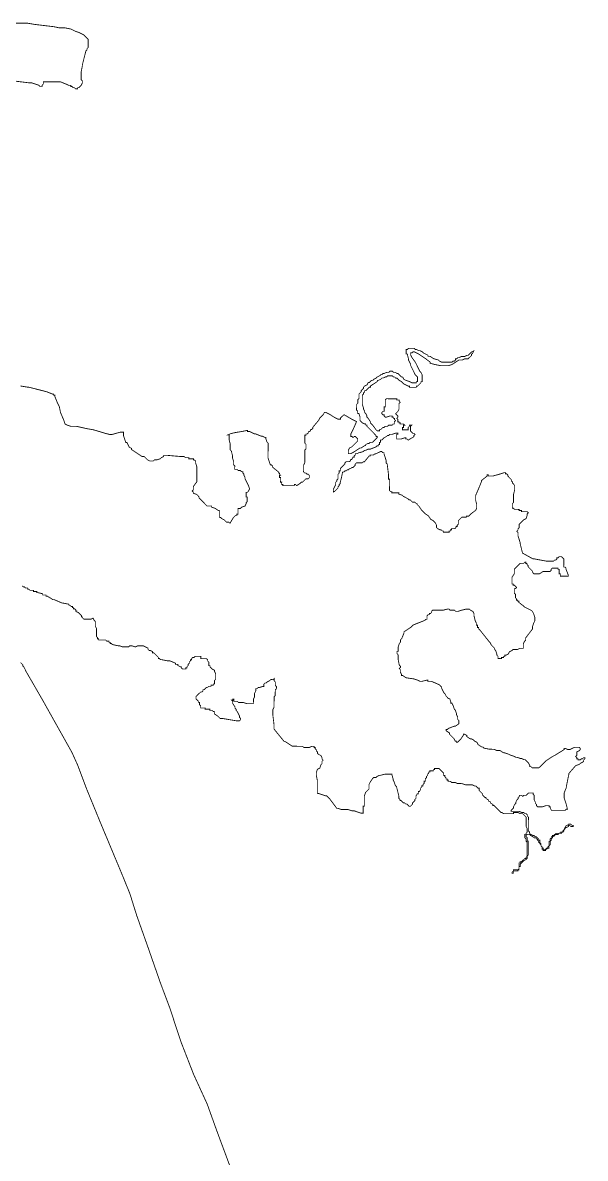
# Model space of a CAD drawing. Header units: metres. Extents: x 319816 to 366074, y 1739234 to 1838803.
# Drawn here: x 352943 to 354932, y 1751273 to 1755285 of the extents above; entities that cross this region are included whole.
import ezdxf

# ---------------------------------------------------------------- set-up
doc = ezdxf.new("R2010")
doc.units = ezdxf.units.M
doc.header["$MEASUREMENT"] = 0
doc.layers.add('HAZARDS LINE', color=1, linetype='Continuous')

msp = doc.modelspace()

# ---------------------------------------------------------------- linework, layer by layer
at = {"layer": 'HAZARDS LINE', "lineweight": 18, "const_width": 3}
for points in [[(352898.6, 1755081.1), (352967.5, 1755072.7), (352975.6, 1755072.7), (352999.9, 1755064.5), (353004, 1755060.4), (353012.1, 1755060.4), (353012.1, 1755064.4), (353016.2, 1755068.5), (353016.2, 1755076.6), (353077, 1755076.4), (353097.3, 1755068.2), (353105.4, 1755064.1), (353113.5, 1755064.1), (353113.5, 1755060), (353117.5, 1755060), (353121.6, 1755055.9), (353125.6, 1755055.9), (353129.7, 1755051.8), (353137.8, 1755051.8), (353137.8, 1755055.9), (353141.9, 1755055.8), (353145.9, 1755059.9), (353150, 1755063.9), (353154.1, 1755072), (353154.1, 1755080.1), (353150.1, 1755084.2), (353150.2, 1755112.6), (353154.3, 1755132.9), (353154.3, 1755136.9), (353162.5, 1755169.4), (353166.7, 1755185.6), (353170.7, 1755189.6), (353170.7, 1755193.7), (353174.8, 1755197.7), (353174.9, 1755226.1), (353158.7, 1755242.4), (353142.6, 1755250.6), (353130.4, 1755254.7), (353114.2, 1755262.8), (353093.9, 1755267), (353073.7, 1755267), (353053.4, 1755271.2), (352984.5, 1755279.5), (352960.1, 1755283.7), (352915.5, 1755283.8)], [(352940.9, 1753295.9), (352944.9, 1753291.8), (352949, 1753291.8), (352953, 1753287.8), (352961.1, 1753287.7), (352961.1, 1753283.7), (352965.2, 1753283.7), (352969.2, 1753279.6), (352981.4, 1753279.5), (352981.4, 1753275.5), (352993.5, 1753275.4), (352993.5, 1753271.4), (352997.6, 1753271.4), (353013.8, 1753267.3), (353013.8, 1753263.2), (353025.9, 1753263.2), (353025.9, 1753259.1), (353030, 1753259.1), (353050.2, 1753246.8), (353054.3, 1753246.8), (353082.6, 1753234.6), (353086.7, 1753234.5), (353106.9, 1753230.4), (353106.9, 1753226.4), (353111, 1753226.3), (353115, 1753222.3), (353119.1, 1753222.3), (353119.1, 1753218.2), (353123.1, 1753218.2), (353123.1, 1753214.1), (353127.2, 1753214.1), (353131.2, 1753210), (353131.2, 1753206), (353135.2, 1753206), (353135.2, 1753201.9), (353139.3, 1753201.9), (353143.3, 1753197.8), (353147.4, 1753193.8), (353151.4, 1753189.7), (353151.4, 1753185.6), (353155.5, 1753185.6), (353155.4, 1753181.6), (353159.5, 1753177.5), (353183.8, 1753177.4), (353191.9, 1753181.4), (353196, 1753173.3), (353200, 1753169.2), (353200, 1753153), (353204, 1753144.9), (353203.9, 1753116.5), (353207.9, 1753112.4), (353207.9, 1753108.3), (353212, 1753108.3), (353212, 1753104.3), (353236.3, 1753104.2), (353240.3, 1753100.1), (353248.4, 1753100.1), (353248.4, 1753096), (353252.5, 1753096), (353252.5, 1753092), (353256.5, 1753091.9), (353260.6, 1753087.9), (353280.8, 1753083.7), (353284.9, 1753083.7), (353297, 1753079.6), (353317.3, 1753079.6), (353321.4, 1753083.6), (353329.5, 1753083.6), (353341.7, 1753079.5), (353349.8, 1753083.5), (353370.1, 1753083.4), (353386.3, 1753075.3), (353386.2, 1753071.2), (353390.3, 1753067.1), (353394.3, 1753067.1), (353402.4, 1753063), (353402.4, 1753059), (353406.5, 1753059), (353410.5, 1753054.9), (353414.6, 1753050.8), (353418.6, 1753046.7), (353422.6, 1753042.7), (353422.6, 1753038.6), (353426.7, 1753038.6), (353430.7, 1753034.5), (353434.8, 1753034.5), (353455.1, 1753030.4), (353463.2, 1753030.4), (353483.4, 1753022.2), (353483.4, 1753018.1), (353491.5, 1753018.1), (353491.5, 1753014), (353499.6, 1753009.9), (353503.7, 1753009.9), (353503.6, 1753005.9), (353507.7, 1753001.8), (353519.9, 1753001.8), (353519.9, 1753005.8), (353523.9, 1753005.8), (353523.9, 1753009.9), (353528, 1753013.9), (353528, 1753018), (353532.1, 1753022), (353532.1, 1753026.1), (353536.2, 1753030.1), (353536.2, 1753034.2), (353540.2, 1753034.1), (353540.3, 1753038.2), (353544.3, 1753042.2), (353548.4, 1753042.2), (353552.5, 1753046.3), (353556.5, 1753046.3), (353560.6, 1753046.2), (353564.6, 1753046.2), (353568.7, 1753046.2), (353572.7, 1753046.2), (353572.7, 1753042.1), (353572.7, 1753038.1), (353576.8, 1753038.1), (353580.8, 1753038.1), (353588.9, 1753038), (353593, 1753038), (353597, 1753033.9), (353597, 1753029.9), (353601.1, 1753025.8), (353601, 1753021.8), (353601, 1753017.7), (353601, 1753013.6), (353605.1, 1753013.6), (353605.1, 1753009.6), (353609.1, 1753005.5), (353613.1, 1753001.4), (353621.2, 1752997.3), (353621.2, 1752993.3), (353625.3, 1752985.2), (353625.2, 1752981.1), (353625.2, 1752973), (353625.2, 1752968.9), (353625.2, 1752964.9), (353621.1, 1752960.8), (353621.1, 1752956.8), (353621.1, 1752952.7), (353621.1, 1752948.7), (353617, 1752948.7), (353617, 1752944.6), (353608.9, 1752944.6), (353608.9, 1752940.6), (353604.8, 1752940.6), (353600.8, 1752940.6), (353596.7, 1752936.6), (353592.6, 1752936.6), (353588.6, 1752932.5), (353584.5, 1752928.5), (353580.4, 1752928.5), (353580.4, 1752924.5), (353576.3, 1752920.4), (353572.3, 1752920.4), (353564.1, 1752912.4), (353560.1, 1752908.3), (353556, 1752904.3), (353556, 1752900.2), (353556, 1752896.2), (353560, 1752892.1), (353564.1, 1752888), (353564, 1752884), (353568.1, 1752883.9), (353568.1, 1752879.9), (353568.1, 1752875.8), (353572.1, 1752871.8), (353572.1, 1752867.7), (353572.1, 1752863.6), (353576.1, 1752863.6), (353580.2, 1752863.6), (353584.3, 1752863.6), (353588.3, 1752863.6), (353588.3, 1752859.5), (353592.4, 1752859.5), (353596.4, 1752859.5), (353600.5, 1752859.5), (353604.5, 1752859.5), (353604.5, 1752855.4), (353608.6, 1752855.4), (353612.6, 1752855.4), (353616.7, 1752851.3), (353620.7, 1752851.3), (353620.7, 1752847.2), (353620.7, 1752843.2), (353632.8, 1752835), (353636.9, 1752831), (353640.9, 1752826.9), (353649, 1752826.9), (353697.7, 1752818.6), (353701.7, 1752818.6), (353705.8, 1752818.5), (353709.8, 1752818.5), (353713.9, 1752822.6), (353713.9, 1752826.6), (353709.9, 1752830.7), (353709.9, 1752834.8), (353705.9, 1752842.9), (353701.8, 1752851), (353697.8, 1752855.1), (353697.8, 1752859.1), (353693.8, 1752863.2), (353693.8, 1752867.3), (353685.7, 1752879.5), (353685.7, 1752883.5), (353685.7, 1752887.6), (353681.7, 1752891.6), (353685.8, 1752891.6), (353685.8, 1752895.7), (353689.8, 1752895.7), (353689.8, 1752891.6), (353689.8, 1752887.6), (353693.9, 1752887.5), (353702, 1752887.5), (353706, 1752883.4), (353718.2, 1752883.4), (353722.2, 1752883.4), (353734.4, 1752879.3), (353738.4, 1752879.3), (353742.5, 1752879.3), (353746.6, 1752879.2), (353750.6, 1752879.2), (353754.7, 1752879.2), (353758.7, 1752879.2), (353758.7, 1752883.3), (353758.8, 1752887.3), (353758.8, 1752891.4), (353758.8, 1752895.4), (353762.9, 1752903.5), (353762.9, 1752907.6), (353762.9, 1752915.7), (353767, 1752923.8), (353767, 1752927.9), (353767, 1752931.9), (353771.1, 1752931.9), (353775.2, 1752935.9), (353779.2, 1752935.9), (353791.4, 1752939.9), (353795.4, 1752939.9), (353795.5, 1752944), (353795.5, 1752948), (353799.5, 1752952.1), (353803.6, 1752952.1), (353807.7, 1752956.1), (353815.8, 1752960.1), (353819.9, 1752964.2), (353823.9, 1752964.2), (353828, 1752964.1), (353832.1, 1752968.2), (353832, 1752964.1), (353832, 1752960.1), (353836.1, 1752956), (353836, 1752947.9), (353836, 1752943.8), (353840.1, 1752939.8), (353840.1, 1752935.7), (353840, 1752931.6), (353836, 1752927.6), (353836, 1752923.6), (353835.9, 1752915.4), (353835.9, 1752907.3), (353831.8, 1752903.3), (353831.8, 1752891.1), (353831.8, 1752887.1), (353831.7, 1752883), (353831.7, 1752874.9), (353831.7, 1752870.8), (353831.7, 1752866.8), (353827.6, 1752858.7), (353827.6, 1752854.6), (353827.5, 1752838.4), (353831.5, 1752805.9), (353831.4, 1752789.7), (353867.8, 1752744.9), (353871.8, 1752744.9), (353896.1, 1752728.6), (353900.2, 1752728.6), (353904.2, 1752728.6), (353912.3, 1752728.6), (353920.4, 1752728.5), (353928.5, 1752728.5), (353932.6, 1752728.5), (353936.6, 1752724.4), (353944.8, 1752724.4), (353948.8, 1752724.4), (353952.9, 1752724.3), (353956.9, 1752724.3), (353965, 1752728.4), (353969.1, 1752728.3), (353973.2, 1752728.3), (353973.1, 1752724.3), (353977.2, 1752724.3), (353977.2, 1752720.2), (353981.2, 1752716.1), (353981.2, 1752712.1), (353985.3, 1752708), (353985.2, 1752704), (353989.3, 1752699.9), (353997.4, 1752695.8), (354001.4, 1752687.7), (354001.4, 1752683.6), (354005.4, 1752679.5), (354001.4, 1752675.5), (354001.3, 1752667.4), (353997.3, 1752663.3), (353993.2, 1752651.2), (353985, 1752647.2), (353980.9, 1752635), (353980.9, 1752630.9), (353980.9, 1752626.9), (353984.9, 1752606.6), (353984.8, 1752566), (353984.7, 1752562), (353988.8, 1752561.9), (354013.1, 1752553.7), (354017.2, 1752553.7), (354029.3, 1752541.5), (354053.5, 1752509), (354057.6, 1752509), (354069.7, 1752504.9), (354090, 1752504.8), (354094, 1752504.8), (354106.2, 1752500.7), (354114.3, 1752500.6), (354126.5, 1752496.5), (354138.6, 1752492.4), (354146.7, 1752492.4), (354146.7, 1752496.5), (354146.8, 1752504.6), (354146.8, 1752516.8), (354150.9, 1752516.7), (354150.9, 1752533), (354151, 1752545.1), (354151, 1752553.3), (354155.1, 1752565.4), (354163.2, 1752573.5), (354167.3, 1752577.5), (354167.3, 1752581.6), (354167.4, 1752589.7), (354167.4, 1752593.8), (354171.5, 1752601.9), (354179.6, 1752614), (354183.7, 1752618), (354191.8, 1752618), (354195.9, 1752622.1), (354204, 1752626.1), (354208.1, 1752626.1), (354224.3, 1752630.1), (354228.3, 1752630.1), (354232.4, 1752630), (354236.5, 1752630), (354244.6, 1752630), (354248.6, 1752630), (354248.6, 1752625.9), (354252.6, 1752613.7), (354252.6, 1752609.7), (354256.6, 1752601.6), (354260.7, 1752589.4), (354264.7, 1752585.3), (354272.7, 1752552.8), (354272.7, 1752548.8), (354272.7, 1752544.7), (354276.7, 1752540.6), (354276.7, 1752536.6), (354280.7, 1752536.6), (354284.8, 1752532.5), (354288.8, 1752528.4), (354292.9, 1752528.4), (354296.9, 1752524.3), (354301, 1752524.3), (354305, 1752520.3), (354309.1, 1752516.2), (354313.1, 1752516.2), (354317.2, 1752520.2), (354321.3, 1752524.3), (354321.3, 1752528.3), (354329.4, 1752536.4), (354329.4, 1752540.4), (354333.5, 1752544.5), (354333.5, 1752552.6), (354337.6, 1752560.7), (354341.7, 1752560.7), (354341.7, 1752568.8), (354345.8, 1752568.8), (354349.8, 1752576.9), (354349.9, 1752580.9), (354353.9, 1752585), (354353.9, 1752589), (354358, 1752589), (354358, 1752593.1), (354362.1, 1752597.1), (354362.1, 1752601.2), (354362.1, 1752605.2), (354366.2, 1752605.2), (354366.2, 1752609.3), (354366.2, 1752613.3), (354370.3, 1752617.4), (354370.3, 1752621.4), (354374.4, 1752625.5), (354374.4, 1752629.5), (354378.4, 1752633.6), (354378.5, 1752637.6), (354382.5, 1752637.6), (354382.5, 1752641.7), (354386.6, 1752641.7), (354390.6, 1752641.6), (354394.7, 1752641.6), (354394.7, 1752645.7), (354398.8, 1752645.7), (354398.8, 1752649.7), (354402.8, 1752649.7), (354406.9, 1752649.7), (354410.9, 1752649.7), (354415, 1752649.7), (354419, 1752645.6), (354423.1, 1752641.5), (354427.1, 1752637.5), (354431.2, 1752633.4), (354431.2, 1752629.3), (354431.1, 1752625.3), (354435.2, 1752625.3), (354435.2, 1752621.2), (354439.2, 1752617.1), (354439.2, 1752613.1), (354443.3, 1752613.1), (354443.2, 1752609), (354447.3, 1752609), (354447.3, 1752604.9), (354451.3, 1752604.9), (354455.4, 1752604.9), (354459.4, 1752600.8), (354463.5, 1752600.8), (354467.6, 1752600.8), (354471.6, 1752600.8), (354479.7, 1752596.7), (354491.9, 1752596.7), (354495.9, 1752596.6), (354508.1, 1752592.5), (354512.1, 1752592.5), (354524.3, 1752592.5), (354528.4, 1752592.5), (354532.4, 1752592.5), (354540.5, 1752588.4), (354544.6, 1752588.4), (354548.6, 1752584.3), (354552.7, 1752580.2), (354556.7, 1752580.2), (354556.7, 1752576.1), (354556.7, 1752572.1), (354560.7, 1752568), (354564.8, 1752563.9), (354568.8, 1752559.9), (354568.8, 1752555.8), (354576.9, 1752547.7), (354580.9, 1752547.7), (354580.9, 1752543.6), (354589, 1752539.5), (354589, 1752535.5), (354597.1, 1752531.4), (354597.1, 1752527.3), (354605.2, 1752523.2), (354605.2, 1752519.2), (354609.2, 1752519.2), (354613.3, 1752515.1), (354617.3, 1752511), (354621.4, 1752507), (354625.4, 1752502.9), (354629.4, 1752498.8), (354633.5, 1752494.7), (354637.5, 1752494.7), (354641.6, 1752490.7), (354645.6, 1752490.6), (354653.7, 1752490.6), (354657.8, 1752490.6), (354674, 1752490.5), (354678.1, 1752490.5), (354678.1, 1752494.6), (354686.2, 1752494.5), (354694.3, 1752494.5), (354702.4, 1752490.4), (354710.5, 1752490.4), (354714.6, 1752486.3), (354718.6, 1752482.3), (354722.7, 1752478.2), (354722.6, 1752474.1), (354722.6, 1752470.1), (354722.6, 1752466), (354722.6, 1752457.9), (354722.5, 1752445.7), (354726.6, 1752437.6), (354726.5, 1752429.5), (354726.5, 1752425.4), (354722.5, 1752421.4), (354722.4, 1752417.3), (354718.4, 1752417.4), (354718.4, 1752413.3), (354718.4, 1752409.2), (354718.3, 1752405.2), (354722.4, 1752401.1), (354722.4, 1752393), (354726.4, 1752388.9), (354726.4, 1752380.8), (354726.3, 1752376.8), (354726.3, 1752368.6), (354726.3, 1752364.6), (354726.3, 1752360.5), (354726.3, 1752356.5), (354726.3, 1752352.4), (354726.2, 1752348.4), (354726.2, 1752340.2), (354722.1, 1752336.2), (354722.1, 1752332.1), (354718.1, 1752332.2), (354714, 1752328.1), (354709.9, 1752324.1), (354705.9, 1752320), (354701.8, 1752320.1), (354701.8, 1752316), (354697.7, 1752316), (354697.7, 1752312), (354697.7, 1752307.9), (354697.7, 1752303.8), (354697.7, 1752299.8), (354697.7, 1752295.7), (354693.6, 1752291.7), (354689.5, 1752291.7), (354685.5, 1752291.7), (354681.4, 1752291.7), (354677.4, 1752291.7), (354677.4, 1752287.7), (354673.3, 1752283.6), (354673.3, 1752279.6), (354677.3, 1752279.6), (354677.3, 1752283.6), (354677.4, 1752287.7), (354681.4, 1752287.7), (354685.5, 1752287.7), (354689.5, 1752287.6), (354693.6, 1752287.6), (354693.6, 1752291.7), (354697.7, 1752291.7), (354697.7, 1752295.7), (354697.7, 1752299.8), (354697.7, 1752303.8), (354701.8, 1752303.8), (354701.8, 1752307.9), (354701.8, 1752311.9), (354705.9, 1752316), (354709.9, 1752320), (354714, 1752324.1), (354722.1, 1752328.1), (354726.2, 1752332.1), (354726.2, 1752336.2), (354726.2, 1752340.2), (354730.3, 1752344.3), (354730.3, 1752348.3), (354730.3, 1752352.4), (354730.3, 1752356.5), (354730.3, 1752360.5), (354730.4, 1752364.6), (354730.4, 1752368.6), (354730.4, 1752372.7), (354730.4, 1752380.8), (354730.4, 1752388.9), (354730.5, 1752393), (354726.4, 1752393), (354726.4, 1752397), (354726.4, 1752401.1), (354726.5, 1752405.2), (354722.4, 1752409.2), (354722.4, 1752413.3), (354726.5, 1752417.3), (354730.5, 1752417.3), (354734.6, 1752417.3), (354738.6, 1752413.2), (354746.7, 1752409.1), (354750.8, 1752405.1), (354754.8, 1752405.1), (354758.9, 1752405), (354758.9, 1752401), (354762.9, 1752401), (354762.9, 1752396.9), (354767, 1752392.8), (354767, 1752388.8), (354771, 1752388.8), (354771, 1752384.7), (354775, 1752380.6), (354775, 1752376.6), (354779.1, 1752372.5), (354779, 1752368.5), (354779, 1752364.4), (354783.1, 1752364.4), (354783.1, 1752360.3), (354787.1, 1752360.3), (354791.2, 1752360.3), (354791.2, 1752364.4), (354795.3, 1752364.3), (354799.3, 1752368.4), (354803.4, 1752368.4), (354803.4, 1752372.4), (354803.4, 1752376.5), (354807.5, 1752380.5), (354807.5, 1752384.6), (354807.5, 1752388.6), (354807.5, 1752392.7), (354811.6, 1752396.7), (354811.6, 1752400.8), (354815.7, 1752404.8), (354815.7, 1752408.9), (354819.8, 1752408.9), (354823.8, 1752412.9), (354823.8, 1752417), (354827.9, 1752417), (354832, 1752416.9), (354836, 1752416.9), (354836, 1752421), (354840.1, 1752421), (354844.1, 1752421), (354848.2, 1752420.9), (354848.2, 1752425), (354852.3, 1752425), (354856.3, 1752429), (354856.3, 1752433.1), (354860.4, 1752437.1), (354860.4, 1752441.2), (354864.5, 1752441.2), (354872.6, 1752445.2), (354872.6, 1752449.3), (354876.7, 1752449.2), (354880.7, 1752445.2), (354884.8, 1752445.2), (354888.8, 1752445.1), (354888.9, 1752449.2), (354884.8, 1752449.2), (354880.8, 1752453.3), (354876.7, 1752453.3), (354872.6, 1752453.3), (354868.6, 1752449.3), (354864.5, 1752449.3), (354860.4, 1752441.2), (354856.3, 1752433.1), (354852.3, 1752429), (354852.3, 1752425), (354848.2, 1752425), (354844.1, 1752425), (354840.1, 1752421), (354836, 1752421), (354832, 1752421), (354827.9, 1752421), (354827.9, 1752417), (354823.8, 1752417), (354819.8, 1752412.9), (354815.7, 1752413), (354815.7, 1752408.9), (354811.6, 1752408.9), (354811.6, 1752404.9), (354807.6, 1752400.8), (354807.5, 1752396.8), (354807.5, 1752392.7), (354803.5, 1752392.7), (354803.5, 1752388.7), (354803.4, 1752384.6), (354803.4, 1752380.5), (354803.4, 1752376.5), (354799.3, 1752372.4), (354799.3, 1752368.4), (354795.3, 1752368.4), (354791.2, 1752364.4), (354787.1, 1752364.4), (354783.1, 1752364.4), (354783.1, 1752368.4), (354779, 1752368.5), (354779.1, 1752372.5), (354775, 1752376.6), (354775.1, 1752384.7), (354771, 1752388.8), (354771, 1752392.8), (354771, 1752396.9), (354767, 1752396.9), (354767, 1752401), (354763, 1752405), (354758.9, 1752409.1), (354754.9, 1752409.1), (354750.8, 1752413.2), (354746.8, 1752413.2), (354738.7, 1752417.3), (354734.6, 1752421.4), (354734.6, 1752425.4), (354730.6, 1752429.5), (354730.6, 1752437.6), (354730.6, 1752441.7), (354730.7, 1752445.7), (354730.7, 1752453.8), (354730.7, 1752461.9), (354730.7, 1752466), (354730.8, 1752474.1), (354730.8, 1752478.2), (354726.7, 1752482.2), (354726.7, 1752486.3), (354722.7, 1752490.4), (354718.6, 1752490.4), (354714.6, 1752494.4), (354710.5, 1752494.5), (354706.5, 1752494.5), (354698.4, 1752498.6), (354694.3, 1752498.6), (354690.3, 1752498.6), (354682.2, 1752498.6), (354678.1, 1752498.6), (354674.1, 1752498.6), (354670, 1752498.7), (354670, 1752502.7), (354678.2, 1752510.8), (354678.2, 1752514.9), (354682.3, 1752523), (354686.3, 1752527), (354686.3, 1752531.1), (354690.4, 1752539.2), (354694.5, 1752543.2), (354694.5, 1752547.3), (354698.6, 1752551.3), (354698.6, 1752555.4), (354702.6, 1752555.3), (354706.7, 1752555.3), (354710.7, 1752551.3), (354714.8, 1752555.3), (354718.9, 1752555.3), (354722.9, 1752555.3), (354727, 1752559.3), (354731.1, 1752563.4), (354735.1, 1752563.3), (354739.2, 1752563.3), (354743.2, 1752563.3), (354747.3, 1752563.3), (354747.3, 1752559.2), (354751.3, 1752555.2), (354751.3, 1752551.1), (354751.3, 1752547.1), (354751.3, 1752543), (354751.3, 1752538.9), (354755.3, 1752530.8), (354755.3, 1752526.8), (354759.3, 1752522.7), (354759.3, 1752518.6), (354763.3, 1752514.6), (354767.4, 1752514.5), (354771.5, 1752514.5), (354775.5, 1752514.5), (354779.6, 1752514.5), (354791.8, 1752518.5), (354795.8, 1752518.5), (354803.9, 1752518.5), (354803.9, 1752514.4), (354808, 1752514.4), (354807.9, 1752510.3), (354812, 1752502.2), (354816, 1752502.2), (354824.1, 1752502.2), (354832.3, 1752502.1), (354844.4, 1752502.1), (354856.6, 1752502.1), (354860.6, 1752502), (354864.7, 1752506.1), (354868.8, 1752506.1), (354864.8, 1752522.3), (354856.8, 1752546.7), (354856.8, 1752558.8), (354856.8, 1752562.9), (354865, 1752583.2), (354865, 1752587.2), (354873.3, 1752627.8), (354873.3, 1752631.8), (354897.7, 1752660.1), (354909.9, 1752664.1), (354914, 1752668.2), (354922.1, 1752672.2), (354926.2, 1752676.2), (354926.2, 1752680.3), (354930.3, 1752684.3), (354930.3, 1752688.4), (354926.2, 1752688.4), (354922.1, 1752684.4), (354918.1, 1752684.4), (354914, 1752680.3), (354910, 1752680.4), (354905.9, 1752680.4), (354905.9, 1752684.4), (354901.9, 1752684.4), (354901.9, 1752688.5), (354897.8, 1752692.6), (354901.9, 1752696.6), (354901.9, 1752700.7), (354901.9, 1752704.7), (354901.9, 1752708.8), (354910.1, 1752712.8), (354914.1, 1752716.9), (354914.2, 1752720.9), (354910.1, 1752725), (354898, 1752725), (354893.9, 1752725), (354877.6, 1752717), (354869.5, 1752717), (354861.4, 1752721.1), (354857.4, 1752721.1), (354857.4, 1752717.1), (354824.8, 1752696.9), (354816.7, 1752692.9), (354792.3, 1752676.7), (354772, 1752656.5), (354767.9, 1752652.5), (354763.8, 1752652.5), (354759.8, 1752652.5), (354747.6, 1752652.5), (354743.6, 1752652.6), (354739.5, 1752656.6), (354735.5, 1752656.6), (354735.5, 1752660.7), (354731.4, 1752668.8), (354727.4, 1752672.9), (354723.4, 1752677), (354719.3, 1752681), (354715.3, 1752681.1), (354707.2, 1752685.1), (354703.1, 1752685.2), (354691, 1752689.3), (354686.9, 1752689.3), (354678.8, 1752693.4), (354666.7, 1752697.5), (354658.6, 1752701.5), (354646.4, 1752705.6), (354642.3, 1752705.7), (354630.2, 1752713.8), (354618, 1752713.9), (354609.9, 1752717.9), (354601.8, 1752718), (354593.7, 1752718), (354573.4, 1752722.1), (354569.4, 1752726.2), (354565.4, 1752726.2), (354553.2, 1752734.4), (354549.2, 1752742.5), (354541.1, 1752746.6), (354537, 1752750.7), (354528.9, 1752754.7), (354524.9, 1752754.8), (354512.8, 1752762.9), (354512.8, 1752767), (354504.7, 1752771.1), (354500.6, 1752771.1), (354500.6, 1752767), (354492.4, 1752754.9), (354484.3, 1752746.8), (354480.2, 1752742.7), (354476.2, 1752742.8), (354476.2, 1752746.8), (354472.1, 1752746.8), (354468.1, 1752755), (354464.1, 1752759), (354460, 1752763.1), (354451.9, 1752771.2), (354452, 1752775.3), (354439.8, 1752783.5), (354439.8, 1752787.5), (354443.9, 1752787.5), (354448, 1752791.5), (354468.3, 1752799.6), (354472.3, 1752799.6), (354484.5, 1752807.6), (354484.5, 1752811.7), (354484.5, 1752815.8), (354484.6, 1752819.8), (354480.5, 1752823.9), (354480.5, 1752827.9), (354480.6, 1752832), (354476.5, 1752840.1), (354476.5, 1752844.2), (354472.5, 1752856.4), (354468.5, 1752860.4), (354464.5, 1752872.6), (354460.4, 1752880.8), (354456.4, 1752880.8), (354456.4, 1752884.8), (354452.4, 1752897), (354448.3, 1752897), (354444.3, 1752901.1), (354440.3, 1752905.2), (354436.2, 1752913.3), (354432.2, 1752917.4), (354428.2, 1752925.5), (354424.1, 1752933.6), (354424.1, 1752937.7), (354420.1, 1752941.7), (354416.1, 1752945.8), (354387.7, 1752958.1), (354383.7, 1752958.1), (354375.5, 1752958.1), (354375.6, 1752962.2), (354371.5, 1752962.2), (354355.3, 1752958.2), (354347.1, 1752958.2), (354339.1, 1752962.3), (354326.9, 1752966.4), (354298.5, 1752970.6), (354286.4, 1752978.7), (354282.3, 1752978.8), (354282.3, 1752982.8), (354278.3, 1752990.9), (354278.3, 1752999), (354274.3, 1753003.1), (354278.4, 1753007.2), (354278.4, 1753011.2), (354274.3, 1753015.3), (354270.4, 1753035.6), (354270.4, 1753043.7), (354270.4, 1753051.8), (354266.4, 1753055.9), (354266.4, 1753059.9), (354266.4, 1753064), (354270.5, 1753064), (354270.5, 1753068), (354270.5, 1753080.2), (354274.6, 1753092.4), (354278.7, 1753096.4), (354278.7, 1753100.5), (354278.7, 1753104.5), (354282.8, 1753108.6), (354291, 1753128.8), (354291, 1753132.9), (354315.4, 1753149), (354323.5, 1753157.1), (354364.1, 1753173.2), (354368.2, 1753177.2), (354372.3, 1753177.2), (354372.3, 1753181.3), (354372.3, 1753185.3), (354372.3, 1753189.4), (354376.4, 1753193.4), (354380.4, 1753193.4), (354380.5, 1753197.5), (354384.5, 1753197.5), (354388.6, 1753201.5), (354388.6, 1753205.6), (354392.7, 1753209.6), (354400.8, 1753209.6), (354404.8, 1753209.5), (354408.9, 1753209.5), (354412.9, 1753209.5), (354417, 1753209.5), (354421.1, 1753209.5), (354425.1, 1753209.5), (354429.2, 1753209.5), (354445.4, 1753213.5), (354449.5, 1753213.4), (354453.5, 1753209.4), (354469.7, 1753209.3), (354473.8, 1753205.2), (354481.9, 1753205.2), (354494.1, 1753209.2), (354510.3, 1753213.2), (354522.5, 1753213.2), (354526.5, 1753209.1), (354534.6, 1753205), (354538.6, 1753196.9), (354538.6, 1753188.8), (354542.6, 1753172.5), (354546.6, 1753164.4), (354546.6, 1753160.4), (354546.6, 1753156.3), (354550.7, 1753156.3), (354550.6, 1753152.2), (354550.6, 1753148.2), (354554.7, 1753148.2), (354554.7, 1753144.1), (354558.7, 1753140), (354591, 1753099.4), (354595.1, 1753095.3), (354599.1, 1753087.2), (354607.2, 1753079), (354611.2, 1753074.9), (354611.2, 1753070.9), (354615.2, 1753066.8), (354619.3, 1753054.6), (354619.2, 1753050.6), (354623.3, 1753046.5), (354623.3, 1753038.4), (354627.3, 1753038.4), (354631.4, 1753038.4), (354635.4, 1753038.3), (354635.4, 1753042.4), (354639.5, 1753042.4), (354643.5, 1753042.4), (354643.6, 1753046.4), (354647.6, 1753046.4), (354647.6, 1753050.5), (354651.7, 1753050.5), (354659.8, 1753054.5), (354663.9, 1753062.6), (354672, 1753066.6), (354676.1, 1753070.6), (354680.2, 1753070.6), (354684.2, 1753070.6), (354688.3, 1753070.6), (354692.3, 1753070.6), (354700.4, 1753074.6), (354704.5, 1753074.6), (354708.6, 1753074.6), (354712.6, 1753074.6), (354712.6, 1753078.6), (354712.6, 1753082.7), (354712.7, 1753086.7), (354712.7, 1753090.8), (354716.8, 1753098.9), (354720.8, 1753102.9), (354720.8, 1753107), (354720.9, 1753111.1), (354745.3, 1753143.4), (354745.3, 1753151.5), (354749.4, 1753163.7), (354753.5, 1753171.8), (354753.6, 1753184), (354749.6, 1753196.1), (354745.5, 1753204.3), (354741.5, 1753208.3), (354717.2, 1753220.6), (354713.2, 1753224.7), (354697, 1753236.9), (354697, 1753241), (354692.9, 1753241), (354692.9, 1753245), (354688.9, 1753245), (354688.9, 1753249.1), (354684.9, 1753253.2), (354684.9, 1753257.2), (354684.9, 1753261.3), (354684.9, 1753265.3), (354680.9, 1753269.4), (354680.9, 1753273.5), (354680.9, 1753277.5), (354680.9, 1753281.6), (354680.9, 1753285.6), (354685, 1753285.6), (354689, 1753289.7), (354685, 1753293.7), (354681, 1753297.8), (354676.9, 1753297.8), (354676.9, 1753301.9), (354672.9, 1753301.9), (354672.9, 1753306), (354672.9, 1753310), (354672.9, 1753314.1), (354672.9, 1753318.1), (354673, 1753326.2), (354681.1, 1753338.4), (354681.1, 1753342.4), (354681.1, 1753346.5), (354681.2, 1753354.6), (354701.5, 1753374.8), (354705.6, 1753374.8), (354709.6, 1753374.8), (354713.7, 1753374.8), (354717.8, 1753378.8), (354721.8, 1753378.8), (354721.8, 1753374.7), (354725.9, 1753374.7), (354725.8, 1753370.7), (354729.9, 1753366.6), (354729.9, 1753362.5), (354733.9, 1753358.5), (354738, 1753354.4), (354742, 1753350.3), (354746, 1753346.3), (354746, 1753342.2), (354750.1, 1753338.1), (354754.1, 1753338.1), (354758.2, 1753338.1), (354762.2, 1753338.1), (354766.3, 1753338.1), (354770.3, 1753338.1), (354782.5, 1753346.1), (354806.9, 1753346), (354810.9, 1753350.1), (354811, 1753354.1), (354815, 1753358.2), (354819.1, 1753358.2), (354823.1, 1753358.2), (354827.2, 1753358.1), (354831.3, 1753358.1), (354835.3, 1753358.1), (354835.3, 1753354.1), (354839.4, 1753354), (354839.3, 1753350), (354839.3, 1753345.9), (354839.3, 1753341.9), (354839.3, 1753337.8), (354843.4, 1753337.8), (354843.3, 1753333.7), (354843.3, 1753329.7), (354847.4, 1753329.7), (354851.4, 1753329.7), (354855.5, 1753329.6), (354859.6, 1753329.6), (354863.6, 1753329.6), (354867.7, 1753329.6), (354871.7, 1753329.6), (354871.7, 1753333.6), (354863.7, 1753354), (354863.7, 1753358), (354859.7, 1753362.1), (354855.6, 1753362.1), (354855.6, 1753366.2), (354855.7, 1753374.3), (354855.7, 1753378.3), (354855.7, 1753386.4), (354855.7, 1753390.5), (354851.7, 1753394.6), (354847.6, 1753398.6), (354843.6, 1753398.7), (354839.5, 1753398.7), (354835.4, 1753394.6), (354831.4, 1753394.6), (354831.4, 1753390.6), (354827.3, 1753386.5), (354823.2, 1753386.6), (354819.2, 1753382.5), (354811.1, 1753382.5), (354807, 1753382.6), (354803, 1753382.6), (354798.9, 1753382.6), (354794.8, 1753382.6), (354750.3, 1753390.9), (354746.2, 1753390.9), (354709.8, 1753411.3), (354701.8, 1753443.8), (354701.8, 1753447.8), (354697.8, 1753460), (354693.8, 1753472.2), (354693.8, 1753484.4), (354689.8, 1753488.4), (354693.8, 1753492.5), (354693.8, 1753496.5), (354697.9, 1753500.6), (354698, 1753512.8), (354702, 1753516.8), (354706.1, 1753520.8), (354710.2, 1753524.9), (354714.2, 1753528.9), (354722.4, 1753533), (354726.5, 1753545.1), (354726.5, 1753549.2), (354730.6, 1753553.2), (354726.5, 1753557.3), (354706.2, 1753557.4), (354706.2, 1753561.4), (354698.1, 1753561.4), (354698.1, 1753565.5), (354681.9, 1753565.6), (354677.9, 1753569.6), (354673.8, 1753569.6), (354673.9, 1753585.9), (354678, 1753589.9), (354678.1, 1753618.3), (354682.2, 1753634.5), (354682.2, 1753650.7), (354678.2, 1753654.8), (354674.1, 1753658.9), (354674.2, 1753662.9), (354670.1, 1753667), (354670.1, 1753671.1), (354666.1, 1753675.1), (354662, 1753679.2), (354658, 1753683.3), (354658, 1753687.3), (354654, 1753691.4), (354649.9, 1753691.4), (354649.9, 1753695.5), (354645.9, 1753695.5), (354633.7, 1753691.5), (354605.3, 1753683.5), (354589.1, 1753683.5), (354589.1, 1753687.6), (354585, 1753687.6), (354585, 1753683.5), (354564.7, 1753667.4), (354564.6, 1753663.3), (354556.5, 1753643.1), (354544.2, 1753614.7), (354544.1, 1753598.5), (354548.1, 1753582.3), (354548.1, 1753570.1), (354544, 1753562), (354527.7, 1753549.9), (354519.6, 1753541.8), (354511.5, 1753541.8), (354511.5, 1753537.8), (354495.2, 1753537.8), (354491.2, 1753533.8), (354487.1, 1753529.7), (354483, 1753525.7), (354483, 1753513.5), (354478.9, 1753509.5), (354478.9, 1753505.4), (354474.8, 1753505.4), (354474.8, 1753501.4), (354470.8, 1753497.3), (354458.6, 1753497.4), (354458.6, 1753493.3), (354454.5, 1753493.3), (354454.5, 1753489.3), (354450.5, 1753489.3), (354450.4, 1753485.2), (354430.2, 1753485.3), (354430.2, 1753489.4), (354426.1, 1753489.4), (354422.1, 1753493.5), (354418, 1753493.5), (354409.9, 1753497.6), (354405.9, 1753501.6), (354405.9, 1753509.7), (354401.9, 1753517.9), (354393.8, 1753526), (354385.7, 1753530.1), (354377.6, 1753542.3), (354365.5, 1753550.5), (354357.4, 1753558.6), (354353.4, 1753562.7), (354345.3, 1753574.9), (354337.2, 1753583), (354337.2, 1753587.1), (354333.2, 1753587.1), (354329.1, 1753591.2), (354321, 1753591.2), (354312.9, 1753599.3), (354308.9, 1753599.3), (354304.8, 1753603.4), (354288.6, 1753611.6), (354284.6, 1753615.7), (354272.4, 1753619.8), (354272.5, 1753623.8), (354248.1, 1753623.9), (354248.1, 1753628), (354244.1, 1753628), (354240, 1753632), (354240.2, 1753672.6), (354236.1, 1753672.6), (354236.2, 1753688.9), (354232.2, 1753721.3), (354232.3, 1753725.4), (354228.2, 1753729.4), (354228.2, 1753737.6), (354220.2, 1753761.9), (354220.2, 1753766), (354216.2, 1753766), (354212.1, 1753770.1), (354208.1, 1753770.1), (354200, 1753766.1), (354191.8, 1753762), (354187.8, 1753762), (354183.7, 1753758), (354171.5, 1753758), (354171.5, 1753754), (354167.5, 1753754), (354151.2, 1753733.8), (354147.1, 1753733.8), (354143, 1753729.8), (354122.8, 1753729.8), (354118.7, 1753725.8), (354118.7, 1753721.7), (354114.6, 1753717.7), (354110.5, 1753713.6), (354106.5, 1753713.7), (354102.4, 1753709.6), (354098.4, 1753709.6), (354094.3, 1753705.6), (354090.2, 1753705.6), (354086.2, 1753701.6), (354082.1, 1753701.6), (354078, 1753697.5), (354074, 1753697.5), (354069.8, 1753677.3), (354065.7, 1753661.1), (354065.7, 1753657), (354061.6, 1753653), (354061.6, 1753648.9), (354057.6, 1753644.9), (354057.5, 1753640.8), (354049.4, 1753632.7), (354045.3, 1753628.7), (354041.3, 1753628.7), (354041.3, 1753624.6), (354041.3, 1753636.8), (354045.4, 1753644.9), (354049.5, 1753653), (354049.5, 1753661.1), (354053.6, 1753665.2), (354053.6, 1753669.2), (354057.7, 1753673.3), (354057.7, 1753689.5), (354061.8, 1753693.5), (354061.8, 1753701.6), (354065.9, 1753701.6), (354065.9, 1753709.7), (354074, 1753717.8), (354078.1, 1753721.9), (354082.2, 1753725.9), (354082.2, 1753730), (354086.3, 1753734), (354098.4, 1753734), (354102.5, 1753738), (354102.5, 1753742.1), (354106.6, 1753742.1), (354110.7, 1753750.2), (354114.7, 1753750.1), (354114.7, 1753754.2), (354118.8, 1753758.2), (354118.8, 1753762.3), (354126.9, 1753762.3), (354131, 1753766.3), (354135.1, 1753766.3), (354147.2, 1753770.3), (354151.3, 1753774.3), (354155.4, 1753774.3), (354163.5, 1753778.4), (354171.6, 1753778.3), (354191.9, 1753786.4), (354196, 1753790.4), (354200, 1753790.4), (354200.1, 1753794.5), (354204.1, 1753794.4), (354204.1, 1753802.6), (354208.2, 1753802.5), (354208.2, 1753810.7), (354212.3, 1753810.6), (354216.4, 1753814.7), (354220.4, 1753818.7), (354228.6, 1753822.8), (354232.6, 1753826.8), (354236.7, 1753826.8), (354240.8, 1753830.8), (354248.9, 1753830.8), (354261, 1753834.8), (354269.2, 1753834.8), (354269.1, 1753830.7), (354265.1, 1753830.7), (354265, 1753814.5), (354281.3, 1753814.5), (354293.4, 1753818.5), (354297.5, 1753818.5), (354297.5, 1753814.4), (354301.5, 1753814.4), (354305.6, 1753810.3), (354325.9, 1753822.4), (354325.9, 1753826.5), (354330, 1753830.5), (354325.9, 1753834.6), (354321.9, 1753834.6), (354313.8, 1753842.7), (354313.9, 1753859), (354317.9, 1753863), (354309.8, 1753863), (354309.8, 1753859), (354305.7, 1753854.9), (354305.7, 1753846.8), (354285.4, 1753846.9), (354285.5, 1753855), (354289.5, 1753855), (354289.5, 1753863.1), (354293.6, 1753863.1), (354289.6, 1753867.2), (354277.4, 1753867.2), (354277.4, 1753871.3), (354273.3, 1753871.3), (354273.4, 1753875.3), (354269.3, 1753875.3), (354269.3, 1753883.5), (354265.3, 1753887.5), (354269.4, 1753891.6), (354269.4, 1753895.6), (354261.3, 1753903.8), (354269.4, 1753911.9), (354273.5, 1753920), (354273.6, 1753940.2), (354277.7, 1753944.3), (354273.6, 1753948.4), (354273.6, 1753952.4), (354265.5, 1753952.4), (354265.5, 1753956.5), (354229, 1753956.6), (354225, 1753952.6), (354224.9, 1753928.2), (354220.8, 1753928.3), (354220.8, 1753912), (354216.7, 1753912), (354212.6, 1753908), (354212.6, 1753903.9), (354216.7, 1753899.9), (354220.7, 1753899.9), (354220.7, 1753895.8), (354224.7, 1753891.7), (354228.8, 1753891.7), (354241, 1753895.7), (354249.1, 1753895.7), (354249.1, 1753891.6), (354253.1, 1753891.6), (354253.1, 1753887.6), (354257.2, 1753887.6), (354257.2, 1753883.5), (354261.2, 1753879.4), (354257.1, 1753875.4), (354257.1, 1753867.3), (354253, 1753867.3), (354249, 1753863.2), (354236.8, 1753863.3), (354232.7, 1753859.3), (354224.6, 1753859.3), (354220.6, 1753855.2), (354216.5, 1753855.3), (354212.4, 1753851.2), (354208.4, 1753847.2), (354204.3, 1753847.2), (354204.3, 1753843.1), (354196.2, 1753843.2), (354192.1, 1753847.2), (354180, 1753863.5), (354176, 1753867.6), (354171.9, 1753871.6), (354172, 1753875.7), (354163.9, 1753887.9), (354159.8, 1753892), (354159.9, 1753896), (354155.8, 1753904.2), (354151.8, 1753908.2), (354151.8, 1753912.3), (354147.8, 1753920.4), (354147.8, 1753924.5), (354143.8, 1753936.6), (354143.9, 1753969.1), (354148, 1753973.1), (354148, 1753977.2), (354152.1, 1753981.2), (354152.1, 1753985.3), (354156.1, 1753985.3), (354168.3, 1753997.4), (354172.4, 1753997.4), (354172.4, 1754001.5), (354196.8, 1754017.6), (354196.8, 1754021.7), (354200.9, 1754021.6), (354209, 1754025.7), (354213.1, 1754029.7), (354217.1, 1754029.7), (354225.3, 1754033.7), (354229.3, 1754033.7), (354233.4, 1754037.7), (354249.6, 1754037.7), (354253.6, 1754033.6), (354257.7, 1754033.6), (354261.7, 1754029.5), (354265.8, 1754029.5), (354269.8, 1754025.4), (354273.9, 1754021.4), (354282, 1754017.3), (354290.1, 1754009.1), (354306.3, 1754001), (354310.3, 1754001), (354310.3, 1753996.9), (354334.6, 1753996.8), (354334.6, 1754000.9), (354338.7, 1754000.9), (354342.8, 1754004.9), (354346.8, 1754008.9), (354350.9, 1754013), (354350.9, 1754017), (354355, 1754017), (354355.1, 1754041.4), (354351, 1754049.5), (354347, 1754053.6), (354330.9, 1754086.1), (354318.8, 1754102.4), (354314.8, 1754110.5), (354314.8, 1754118.6), (354318.8, 1754118.6), (354322.9, 1754122.6), (354327, 1754122.6), (354335.1, 1754118.5), (354343.2, 1754114.4), (354355.3, 1754106.3), (354367.4, 1754098.1), (354383.6, 1754085.9), (354383.6, 1754081.8), (354399.8, 1754077.7), (354420.1, 1754073.6), (354448.5, 1754073.5), (354460.7, 1754077.5), (354485.1, 1754093.6), (354497.2, 1754093.6), (354505.4, 1754097.6), (354517.5, 1754097.6), (354525.7, 1754105.7), (354529.7, 1754109.7), (354529.7, 1754113.8), (354533.8, 1754117.8), (354537.9, 1754125.9), (354529.8, 1754121.9), (354521.6, 1754113.8), (354517.6, 1754109.8), (354513.5, 1754109.8), (354505.4, 1754105.7), (354493.2, 1754105.8), (354485.1, 1754101.8), (354481, 1754101.8), (354477, 1754097.7), (354472.9, 1754097.7), (354472.9, 1754093.7), (354468.8, 1754089.6), (354464.8, 1754089.7), (354460.7, 1754085.6), (354424.2, 1754085.7), (354416.1, 1754089.8), (354412, 1754093.9), (354395.8, 1754098), (354383.7, 1754106.2), (354375.6, 1754106.2), (354375.6, 1754110.3), (354359.4, 1754118.4), (354355.4, 1754122.5), (354347.3, 1754126.6), (354343.2, 1754126.6), (354335.1, 1754130.7), (354331.1, 1754130.7), (354327, 1754134.8), (354306.7, 1754134.8), (354302.7, 1754130.8), (354298.6, 1754130.8), (354298.6, 1754114.6), (354302.6, 1754114.6), (354306.6, 1754098.3), (354306.6, 1754094.3), (354314.6, 1754078), (354314.6, 1754074), (354322.7, 1754057.7), (354326.7, 1754049.6), (354330.7, 1754041.5), (354338.8, 1754033.3), (354338.8, 1754017.1), (354334.7, 1754017.1), (354334.7, 1754013), (354318.5, 1754013.1), (354310.4, 1754017.2), (354298.2, 1754021.3), (354290.1, 1754025.4), (354286.1, 1754033.5), (354282, 1754033.5), (354278, 1754037.6), (354274, 1754041.7), (354269.9, 1754045.7), (354265.9, 1754045.7), (354261.8, 1754049.8), (354253.7, 1754049.8), (354249.7, 1754053.9), (354241.5, 1754053.9), (354237.5, 1754049.9), (354229.4, 1754049.9), (354221.2, 1754045.9), (354217.2, 1754045.9), (354213.1, 1754041.9), (354209.1, 1754041.9), (354205, 1754037.8), (354196.9, 1754033.8), (354192.8, 1754029.8), (354184.7, 1754025.8), (354180.6, 1754021.7), (354176.5, 1754021.7), (354172.5, 1754017.7), (354168.4, 1754013.6), (354164.3, 1754013.7), (354160.3, 1754005.6), (354152.1, 1754001.5), (354148.1, 1753997.5), (354148, 1753993.4), (354139.9, 1753985.3), (354139.9, 1753981.3), (354135.8, 1753977.2), (354131.7, 1753973.2), (354131.7, 1753957), (354127.6, 1753952.9), (354127.6, 1753940.8), (354123.5, 1753936.7), (354123.4, 1753916.4), (354127.5, 1753912.4), (354127.4, 1753904.3), (354131.5, 1753904.2), (354135.5, 1753892.1), (354135.5, 1753879.9), (354139.5, 1753875.8), (354143.5, 1753871.7), (354151.6, 1753867.7), (354155.7, 1753867.6), (354155.7, 1753863.6), (354159.7, 1753863.6), (354159.7, 1753859.5), (354167.8, 1753851.4), (354175.9, 1753843.2), (354179.9, 1753839.2), (354184, 1753835.1), (354192.1, 1753826.9), (354192, 1753822.9), (354196.1, 1753822.9), (354196.1, 1753818.8), (354192, 1753814.8), (354187.9, 1753810.7), (354179.8, 1753802.6), (354171.7, 1753802.7), (354167.6, 1753798.6), (354163.6, 1753798.6), (354155.4, 1753794.6), (354155.4, 1753790.6), (354151.4, 1753790.6), (354139.2, 1753782.5), (354135.1, 1753782.5), (354110.7, 1753766.4), (354102.6, 1753762.4), (354094.5, 1753762.4), (354094.5, 1753774.6), (354098.6, 1753782.7), (354106.7, 1753786.7), (354114.9, 1753794.8), (354127.1, 1753806.9), (354127.1, 1753815), (354119, 1753823.1), (354115, 1753823.2), (354110.9, 1753819.1), (354106.9, 1753823.2), (354102.8, 1753823.2), (354102.8, 1753831.3), (354106.9, 1753839.4), (354111, 1753847.5), (354123.3, 1753875.9), (354107.1, 1753884), (354078.8, 1753900.4), (354074.7, 1753896.3), (354066.5, 1753888.2), (354066.5, 1753884.2), (354058.4, 1753884.2), (354042.2, 1753892.4), (354030.1, 1753900.5), (354013.9, 1753908.7), (354009.8, 1753908.7), (354005.7, 1753900.6), (353993.5, 1753888.5), (353989.4, 1753880.4), (353969.1, 1753856.1), (353969.1, 1753852.1), (353965, 1753848), (353960.9, 1753848.1), (353960.9, 1753844), (353956.9, 1753840), (353952.8, 1753840), (353952.8, 1753835.9), (353948.7, 1753831.9), (353944.7, 1753831.9), (353944.6, 1753827.8), (353940.6, 1753827.8), (353940.5, 1753799.4), (353944.5, 1753795.4), (353944.5, 1753779.1), (353940.4, 1753775.1), (353940.2, 1753730.5), (353936.2, 1753722.4), (353936.1, 1753698), (353940.1, 1753694), (353944.2, 1753694), (353948.2, 1753689.9), (353952.3, 1753689.9), (353956.3, 1753685.8), (353956.3, 1753677.7), (353952.2, 1753673.6), (353944.1, 1753673.7), (353940, 1753669.6), (353935.9, 1753665.6), (353931.9, 1753661.5), (353927.8, 1753661.6), (353923.8, 1753657.5), (353911.6, 1753649.4), (353907.5, 1753653.5), (353903.5, 1753653.5), (353903.4, 1753649.5), (353862.9, 1753649.6), (353862.9, 1753653.7), (353858.8, 1753653.7), (353858.9, 1753661.8), (353854.8, 1753661.8), (353854.9, 1753678), (353850.8, 1753678.1), (353850.8, 1753686.2), (353854.9, 1753686.2), (353850.9, 1753690.2), (353850.9, 1753694.3), (353846.8, 1753694.3), (353846.8, 1753698.4), (353826.6, 1753714.7), (353826.6, 1753718.7), (353822.6, 1753722.8), (353818.5, 1753722.8), (353810.5, 1753747.2), (353810.7, 1753799.9), (353806.6, 1753804), (353802.6, 1753816.2), (353802.6, 1753820.2), (353798.6, 1753820.2), (353790.5, 1753824.3), (353786.4, 1753824.3), (353766.2, 1753832.5), (353762.1, 1753832.5), (353745.9, 1753840.7), (353737.8, 1753840.7), (353737.8, 1753844.8), (353717.5, 1753840.8), (353693.2, 1753836.8), (353677, 1753832.8), (353668.8, 1753828.8), (353672.9, 1753828.8), (353672.8, 1753812.6), (353676.8, 1753796.3), (353676.8, 1753776), (353680.8, 1753772), (353684.8, 1753755.7), (353684.8, 1753747.6), (353688.8, 1753735.4), (353688.7, 1753723.3), (353692.8, 1753719.2), (353692.7, 1753707), (353700.8, 1753707), (353704.9, 1753702.9), (353713, 1753702.9), (353717, 1753698.8), (353721.1, 1753698.8), (353721.1, 1753694.8), (353725.1, 1753690.7), (353725.1, 1753686.6), (353729.1, 1753678.5), (353729.1, 1753674.4), (353733.1, 1753666.3), (353737.2, 1753658.2), (353741.2, 1753650.1), (353745.2, 1753637.9), (353741.1, 1753629.8), (353737.1, 1753625.7), (353733, 1753625.7), (353732.9, 1753609.5), (353737, 1753609.5), (353736.9, 1753593.3), (353732.9, 1753589.2), (353732.9, 1753585.2), (353728.8, 1753577.1), (353716.6, 1753573.1), (353712.5, 1753569), (353704.4, 1753569), (353704.3, 1753548.8), (353700.3, 1753548.8), (353700.3, 1753544.7), (353696.2, 1753544.7), (353692.1, 1753540.7), (353688.1, 1753536.7), (353675.8, 1753516.4), (353671.8, 1753520.5), (353663.7, 1753520.5), (353655.6, 1753528.7), (353647.5, 1753532.7), (353643.4, 1753536.8), (353639.4, 1753536.8), (353639.5, 1753561.2), (353635.4, 1753561.2), (353623.3, 1753569.3), (353611.1, 1753573.4), (353611.1, 1753577.5), (353594.9, 1753577.6), (353586.8, 1753585.7), (353582.8, 1753589.8), (353566.6, 1753606.1), (353566.6, 1753610.1), (353558.6, 1753618.3), (353546.4, 1753622.4), (353546.4, 1753626.4), (353542.4, 1753630.5), (353546.4, 1753634.5), (353546.5, 1753646.7), (353558.7, 1753662.9), (353558.9, 1753715.6), (353554.9, 1753727.8), (353554.9, 1753735.9), (353550.9, 1753740), (353546.8, 1753740), (353546.8, 1753744.1), (353530.6, 1753744.1), (353530.6, 1753748.2), (353518.5, 1753748.2), (353514.4, 1753752.3), (353502.3, 1753752.3), (353453.6, 1753756.6), (353441.4, 1753756.6), (353441.4, 1753752.5), (353433.3, 1753748.5), (353429.2, 1753744.5), (353417, 1753740.5), (353408.9, 1753740.5), (353404.8, 1753736.4), (353392.7, 1753736.5), (353384.6, 1753740.6), (353380.5, 1753744.6), (353376.5, 1753748.7), (353372.5, 1753752.8), (353364.3, 1753752.8), (353327.9, 1753777.3), (353327.9, 1753781.3), (353319.8, 1753785.4), (353311.8, 1753801.7), (353307.7, 1753801.7), (353299.7, 1753826.1), (353299.8, 1753838.2), (353287.6, 1753838.3), (353259.2, 1753830.3), (353251, 1753830.3), (353234.8, 1753834.4), (353194.3, 1753846.7), (353170, 1753850.9), (353133.5, 1753859.1), (353113.2, 1753859.2), (353101.1, 1753863.3), (353093, 1753867.4), (353089, 1753879.6), (353076.9, 1753908), (353072.9, 1753928.3), (353064.9, 1753944.6), (353056.8, 1753964.9), (353056.9, 1753968.9), (353052.8, 1753968.9), (353052.8, 1753973), (353048.8, 1753973), (353028.5, 1753981.2), (352963.7, 1753997.7), (352959.6, 1753997.7), (352935.3, 1754001.8)], [(353675.8, 1751244.6), (353627.6, 1751374.6), (353595.5, 1751464), (353547.2, 1751569.6), (353503, 1751683.4), (353462.8, 1751805.2), (353430.7, 1751890.5), (353382.5, 1752028.6), (353346.4, 1752130.2), (353322.3, 1752207.3), (353294.2, 1752276.4), (353217.8, 1752459.2), (353169.5, 1752577), (353137.4, 1752662.4), (353117.2, 1752707.1), (353012.4, 1752894), (352956, 1752991.6), (352948, 1753007.9), (352943.9, 1753011.9), (352943.9, 1753016), (352935.8, 1753024.1)]]:
    msp.add_lwpolyline(points, dxfattribs=at)

doc.saveas('drawing.dxf')
